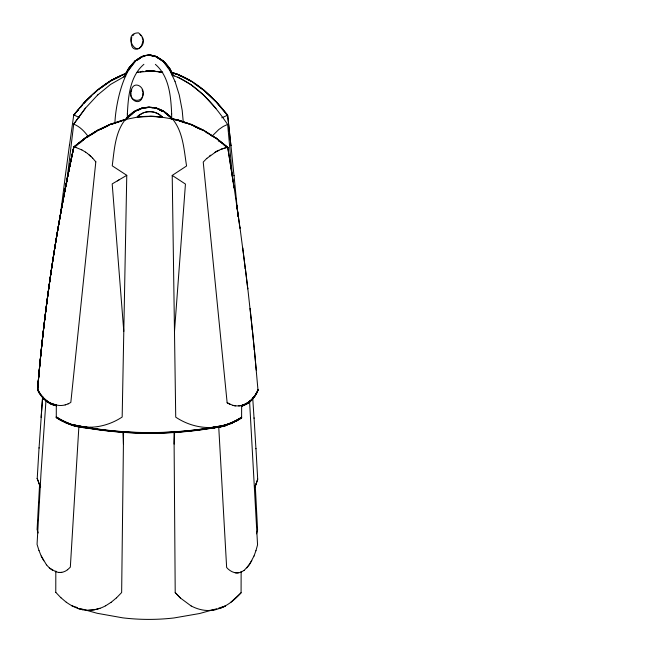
<?xml version="1.0" encoding="UTF-8"?>
<svg xmlns="http://www.w3.org/2000/svg" width="652" height="652" viewBox="0 0 652 652"><rect width="100%" height="100%" fill="white"/><g stroke="black" fill="none" stroke-linecap="round" stroke-linejoin="round"><path stroke-width="0.98" d="M37.213 478.747L39.055 447.712M37.213 478.568L39.128 483.711M37.531 390.002L37.531 389.228L41.704 396.106L47.001 401.477M55.77 592.375L55.819 570.989M53.097 404.37L49.976 402.928L56.316 404.99L56.284 417.647L61.467 420.768L56.292 417.459M82.983 609.807C76.912 608.593 71.28 605.822 66.284 602.195M73.798 147.686L73.798 146.912L85.502 137.711L97.824 130.074L110.636 124.067M95.82 161.835L92.674 158.126M127.319 117.833L127.368 113.741M162.429 72.193L149.789 70.913A52.535 52.535 0 0 0 145.6 71.076A52.453 52.453 0 0 1 155.372 71.215A52.763 52.763 0 0 0 151.883 70.962L137.246 72.356M162.332 72.454L160.245 71.989A52.453 52.453 0 0 0 156.765 71.386A52.763 52.763 0 0 1 160.245 71.997L162.723 72.282M171.688 117.93L171.655 113.839M174.108 444.085L174.646 431.909M191.207 606.026L180.384 597.998L175.209 592.652L174.019 431.926M80.106 426.815L84.988 427.736A382.227 382.227 0 0 0 212.87 428.046L225.568 425.691L225.568 424.965L212.862 427.362M232.829 181.06L227.646 124.393L223.204 126.48L218.852 129.471L212.593 135.632M229.887 404.305L227.14 402.74L232.756 405.34A17.767 17.767 0 0 0 235.706 405.878M227.719 148.037L227.719 147.262L234.117 187.735M241.134 571.405L241.085 592.798C235.103 599.514 227.964 605.431 219.447 608.601M241.607 418.071L241.639 405.405L244.524 404.452M257.703 479.065L256.097 484.086M123.57 431.811L121.647 592.529L116.447 597.908M128.77 115.787C115.2 128.737 114.532 148.46 112.234 165.82L126.773 175.315L122.168 417.035C110.856 424.509 97.075 428.388 83.521 426.962M127.368 113.798C128.248 96.569 129.838 76.26 143.896 64.312M39.617 484.077L37.091 529.579L38.191 532.969M78.859 427.027L70.334 567.15L67.572 569.75M39.047 448.111L42.657 396.334M41.109 417.459L42.657 396.481M174.483 331.526L185.445 184.06L172.218 175.412L186.57 165.983C183.774 148.68 183.114 128.933 169.65 115.877M45.95 400.793L40.986 473.466L37.058 544.347L38.981 550.541M114.915 123.342C115.485 101.141 128.721 35.909 163.359 60.995M142.943 40.636C139.137 62.6 120.457 32.967 138.509 32.877C154.051 44.654 127.336 60.326 131.728 37.441M142.951 92.877C144.173 102.853 129.65 102.82 130.922 92.853M95.82 161.778L70.823 402.423L68.069 403.938M66.488 184.19L73.725 124.043L85.453 108.11M60 218.99L61.679 204.541M61.679 204.94L65.485 174.549M65.485 174.695L69.511 144.671M69.511 145.078L73.749 114.915L85.469 101.06M255.943 550.72L257.556 544.844L249.553 400.947M256.513 533.825L257.589 530.011L255.282 485.838M131.125 91.72L131.737 89.789M254.027 556.009L255.943 550.647M254.565 487.598L256.097 483.865M254.565 487.745L256.097 484.012M255.331 486.172L257.703 479.326L255.943 448.389M254.035 555.936L249.423 564.713L244.027 570.484M256.423 393.604L258.029 389.994M256.423 393.841L258.029 390.312M97.784 94.899L110.604 84.401L123.798 76.879L128.754 68.11L135.07 60.864M125.298 74.442L128.754 68.264M125.795 73.88L128.754 68.517M251.843 560.622L246.806 567.925M254.516 396.22L256.423 393.066M254.516 396.506L258.029 389.725L258.021 390.499L254.329 349.032M256.423 393.506L252.332 399.594L247.295 403.8M254.516 396.889L256.423 393.759M128.754 70.066L135.07 61.687M252.332 398.991L254.516 396.114M254.516 396.334L249.92 401.673M254.516 396.555L249.912 401.86M125.755 119.65C135.306 104.89 157.906 102.951 169.65 116.195M125.755 119.813L128.77 116.097L135.078 111.125M125.755 119.96L128.77 116.325M126.961 118.672L132.706 113.448M73.749 115.07L85.469 101.117L97.792 89.593M75.053 113.733L73.749 115.314L75.053 113.79M76.349 112.201L78.305 109.903L77.001 111.492M80.261 107.596L82.209 105.298L80.905 106.887M84.165 103L85.461 101.467M84.165 103.057L91.264 96.064M128.754 68.33L135.07 61.011M129.381 67.8L133.171 63.44M97.784 94.85L85.453 108.167L73.725 124.133C79.821 126.529 84.54 131.443 88.297 136.667M241.093 592.741L230.531 602.57M132.69 35.778L133.937 34.507M137.246 116.806L138.558 115.469L143.905 112.527M206.839 158.355L203.237 162.063L227.14 402.781M252.332 398.82L247.295 403.238L241.631 405.846M249.92 401.453L252.332 399.04M85.461 101.264C97.018 89.674 110.204 79.177 125.73 73.562L110.612 80.563L97.792 89.65M94.165 93.423L97.792 89.992M206.839 158.387L216.806 151.215M111.085 602.35L116.447 597.851M209.382 156.227L210.677 155.192M73.798 147.075L85.502 137.751M76.92 144.842L73.798 147.295A1860.841 1860.832 0.1 0 0 37.588 389.619M78.476 143.66L85.502 138.102L97.824 130.465M76.92 144.997L75.355 146.358L76.92 145.184M84.719 138.868L78.476 143.905L80.824 142.12M128.77 116.219L135.078 111.272L141.997 108.15L149.235 107.156M128.77 116.423L135.078 111.5M138.142 59.739L140.457 58.004M249.92 401.135L244.524 404.623L241.631 405.674M249.92 401.404L244.524 404.892M247.295 403.612L249.92 401.575M249.912 401.771L244.524 405.226L241.631 406.188L247.295 403.555M99.397 88.868L109.813 81.533M99.397 88.925L109.006 82.152M135.07 60.929L141.997 56.39M135.07 61.076L141.997 56.537L149.226 54.703L156.456 56.488L163.359 61.695L156.456 56.545L149.226 54.768M141.989 56.797L136.61 60.286L141.223 57.36M105.591 605.83L111.085 602.293M97.824 130.172L85.502 137.922L73.798 147.213A1860.841 1860.832 0.1 0 0 37.588 389.497M85.502 138.02L97.824 130.343L110.636 124.165L123.823 119.748M87.148 137.336L88.786 136.252M90.432 135.233L96.178 131.671M67.572 569.726C64.303 572.35 59.748 573.401 55.819 571.649M231.061 423.132L241.607 417.304M236.415 420.573L241.607 417.345M241.607 417.516L231.052 423.384L225.568 425.389M236.415 420.833L241.607 417.696M241.607 417.842L231.052 423.727M236.415 421.168L241.607 417.981M126.773 175.315L112.193 183.897L123.798 331.412M117.344 180.897L119.055 179.895M241.134 572.146L244.027 570.41M214.72 152.429L221.085 149.235L227.719 147.254L216.056 138.012L227.719 147.425M221.762 117.792L227.67 115.217L230.914 145.445M247.295 403.017L241.639 405.577M216.806 151.378L218.925 150.253M110.612 80.766L123.807 74.271M120.286 76.203L110.612 80.97L120.286 76.26M212.862 427.476L225.568 425.128L236.415 420.401M231.052 423.262L236.415 420.613M236.415 420.939L225.568 425.723M107.89 125.746L98.737 130.041L110.636 124.336L125.746 119.544M101.484 128.933L107.89 125.893M77.344 608.226C86.577 611.617 97.042 610.59 105.591 605.781M135.078 111.06L141.997 108.02M135.078 111.353L141.997 108.289M138.534 110.049L141.134 108.892M231.061 422.961L219.985 426.604L208.648 428.071M219.985 426.701L231.052 423.164M208.648 428.299L219.985 427.076L231.052 423.498M221.085 149.267L225.486 147.817M65.192 404.957L68.069 403.881M123.798 76.936L125.722 76.235M241.631 406L244.524 404.99M111.573 124.149L123.823 120.049M111.573 124.296L121.94 120.791M216.871 608.732L199.585 613.524L174.002 617.957A220.042 220.042 0 0 1 122.739 617.843L97.181 613.287L80.824 608.715M218.681 608.145C235.185 602.472 217.165 609.693 213.791 610.101C206.04 611.405 198.086 609.636 191.207 605.969M241.134 572.073C235.894 574.477 230.066 571.486 226.643 567.509L218.697 426.335M100.009 608.275L94.353 609.775L88.672 610.264M219.985 426.457L225.568 424.965M225.568 425.357L214.329 427.688M219.985 427.158L225.568 425.634M141.989 56.903L144.703 56.3M137.246 72.413L138.631 72.095M141.997 56.553C152.943 51.818 163.848 59.625 169.642 68.623L163.359 61.394M141.997 56.61L144.703 56.039M123.823 119.838L137.262 117.148L151.9 116.325A90.057 90.049 0 0 1 160.27 116.928L177.817 119.87L190.987 124.345M225.568 425.234L212.862 427.696A382.227 382.227 0 0 1 84.98 427.419M212.862 427.94L225.568 425.503M144.866 112.364C150.995 110.498 158.02 112.543 162.348 117.205C155.975 109.772 143.684 109.764 137.262 117.148A90.098 90.098 0 0 1 162.381 117.197L149.813 116.292M214.329 427.353L219.985 426.4M219.985 426.563L208.648 427.802M219.985 426.938L214.329 427.891L206.749 428.071M141.997 108.085L149.235 107.026L156.456 108.183L163.367 111.337M144.711 107.922L147.425 107.539M145.616 107.922L147.425 107.67M208.11 610.533L213.791 610.044M91.101 427.378C82.78 427.916 74.426 425.984 66.814 422.683M208.648 427.63L214.329 427.296C200.767 428.576 187.01 424.705 175.73 417.158L172.218 175.412M209.594 427.875L214.329 427.565M58.77 572.472L61.744 572.415M235.209 572.815L238.184 572.88M89.202 427.467L77.873 426.245L72.29 424.656L72.29 425.381L77.873 426.84M89.202 427.688L77.873 426.465M83.521 427.5L89.202 427.802M83.521 427.639L87.311 427.924M151.036 107.45L156.456 108.224M151.036 107.637L152.845 107.939M83.521 427.052L72.29 424.615L84.988 427.011A382.227 382.227 0 0 0 212.87 427.378M83.521 427.598L72.29 425.153L84.988 427.549A382.227 382.227 0 0 0 212.87 427.859M83.521 427.72L72.29 425.251L66.814 423.124M78.15 425.78C70.212 424.827 62.967 421.086 56.292 416.889M80.106 426.147L84.988 427.076M72.29 424.786L84.988 427.28M56.292 417.158C64.695 423.254 74.76 426.237 84.988 427.402M72.29 425.251L84.988 427.655M78.15 426.449L72.29 425.34L66.814 423.262M171.101 118.574L177.817 119.96L190.042 124.141M171.101 118.705L177.817 120.131L190.042 124.239L187.222 123.391M171.101 118.843L177.817 120.253M173.016 119.34L177.817 120.294M150.131 55.298L155.551 56.447M152.837 56.056L154.646 56.455M150.131 55.42L154.646 56.504M53.097 404.248L56.316 405.161M53.097 404.419L56.316 405.308M56.316 405.43L49.976 403.091L44.23 398.706M56.316 405.577L49.976 403.417L47.001 401.575M53.097 404.835L56.316 405.715M44.23 399.244L49.976 403.653L56.316 405.764M72.29 425.006L77.873 426.506M75.844 147.491L73.798 146.904A1860.841 1860.832 0.1 0 0 37.588 389.228M190.963 80.954L177.8 74.336L171.085 72.258C194.573 78.721 212.927 96.569 227.67 115.217L216.016 101.41M171.085 72.405L177.792 74.393M172.038 72.885L177.792 74.646M71.761 605.757L77.197 607.534M178.754 120.571L185.339 122.796M178.754 120.718L185.339 123.008M75.844 147.45L81.834 149.919M172.038 75.037C196.203 83.448 213.669 103.912 227.646 124.475M72.29 424.917L61.467 420.214L56.292 416.978M73.749 114.866L79.153 117.499M55.819 571.722L49.479 567.998M49.976 403.262L53.097 404.639M49.976 403.515L53.089 404.925M156.456 108.012L163.367 111.068L169.65 115.983L172.046 118.982M157.319 108.778L162.503 111.085M159.911 110.058L162.503 111.288M159.911 110.196L162.503 111.329M203.766 130.49L190.987 124.287L203.774 130.319L216.056 138.102M190.987 124.459L203.766 130.62M190.987 124.638L203.766 130.71M194.638 126.521L201.028 129.593M61.467 420.067L66.814 422.757M66.814 423.229L56.292 417.313M61.467 420.679L66.814 423.352M178.672 75.029L190.963 81.15L187.45 79.454M178.672 75.086L180.425 75.958M81.834 149.879L85.648 152.185M177.792 77.058L190.954 84.638L203.726 95.143L215.999 108.46M47.001 401.037L49.976 402.985M47.001 401.355L49.976 403.311M204.589 131.003L216.056 138.281L227.719 147.564M205.404 131.647L216.056 138.436M206.228 132.397L207.866 133.415M210.319 134.956L212.78 136.537M162.593 60.84L156.456 56.83L162.593 60.897M191.761 81.467L203.742 90.041M194.157 83.423L203.742 90.294L216.016 101.818L227.67 115.673L230.914 145.698M85.648 152.144L87.482 153.505M156.456 56.92L159.52 59.177M52.6 570.361L49.479 568.071L46.512 564.811M163.367 111.41L169.65 116.317L172.046 119.349M164.94 112.78L169.65 116.521L171.452 118.819M167.295 114.736L169.65 116.561M218.387 140.245L227.719 147.792M218.387 140.433L219.944 141.769L218.387 140.587M223.832 144.752L227.719 147.89M87.482 153.464L92.674 158.159M60.946 597.729L66.284 602.252M47.001 401.306L41.704 395.935M44.23 399.399L47.001 401.811M89.267 154.94L91.003 156.496M203.742 89.984L216.016 101.565M155.355 64.344C169.357 76.349 170.857 96.667 171.655 113.896M139.952 34.523L141.199 35.803M175.209 592.595L180.384 597.998M55.77 592.326L60.946 597.786M44.23 399.146L39.462 392.977M41.704 396.473L44.23 399.431L39.462 393.441M169.642 68.362L163.359 60.938L169.642 68.207L174.043 76.178M169.65 116.146L172.046 119.194M163.359 61.679L169.634 70.163M39.462 393.197L41.704 396.571M38.981 550.467L41.223 556.05L46.512 564.885M169.642 68.419L172.087 73.097M37.531 389.277L39.462 393.026M37.531 389.546L39.462 393.295M37.531 389.815L39.462 393.531M41.223 555.977L43.741 560.777M169.634 70.098L175.013 81.353M39.136 483.637L40.628 486.889M39.128 483.792L40.628 487.036M40.253 486.498L37.213 478.495M175.013 81.345L179.267 94.956L182.193 110.318L183.31 122.486M142.144 37.466L142.747 39.397M142.152 89.805L142.747 91.745M227.719 147.319L230.979 168.012M230.979 167.825L234.117 188.078M234.117 187.352L237.116 208.175M237.116 207.45L239.977 227.85M237.116 207.841L239.977 228.306M239.977 227.581L242.707 248.477M242.707 247.752L245.299 268.485M242.707 248.388L245.299 268.673M245.299 267.948L247.76 288.347M245.299 268.216L247.76 288.901M247.76 288.176L252.275 329.447M250.083 308.437L252.275 329.358M230.914 145.29L234.019 175.787M252.275 328.722L254.329 349.423M252.275 329.26L254.329 349.757M234.019 175.38L236.994 205.934M254.329 349.203L256.244 370.091M236.994 205.527L238.037 216.603M236.994 205.673L237.939 215.999M252.699 397.581L254.052 418.291M254.052 417.883L255.943 448.788M122.886 431.795L123.424 444.028M142.812 71.353A52.453 52.453 0 0 0 140.025 71.793A52.535 52.535 0 0 1 142.812 71.37M37.588 389.872A1860.841 1860.832 0.1 0 1 73.749 147.539M212.87 427.492A382.227 382.227 0 0 1 84.98 427.199M37.588 389.766A1860.841 1860.832 0.1 0 1 73.749 147.442M241.639 405.405A17.767 17.767 0 0 1 232.756 405.283M65.192 404.9A17.767 17.767 0 0 1 56.316 404.982M241.639 405.462A17.767 17.767 0 0 1 238.681 405.919M131.133 90.783C127.89 99.617 140.327 107.295 142.739 95.893C146.032 86.993 133.497 79.43 131.133 90.783"/></g></svg>
